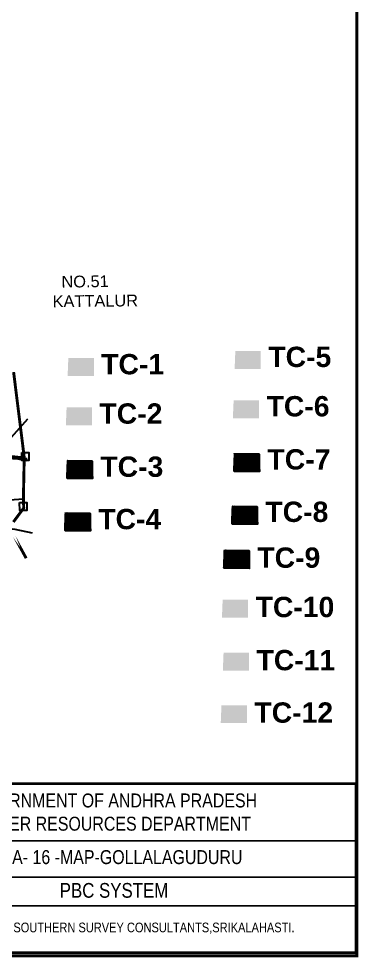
# Model space of a CAD drawing. Header units: inches. Extents: x 204181 to 273365, y 1587708 to 1600456.
# Drawn here: x 218245 to 219415, y 1589951 to 1593183 of the extents above; entities that cross this region are included whole.
import ezdxf

# ---------------------------------------------------------------- set-up
doc = ezdxf.new("R2010")
doc.units = ezdxf.units.IN
doc.header["$LTSCALE"] = 15
doc.header["$MEASUREMENT"] = 0
doc.linetypes.add('HIDDEN2', pattern=[0.1875, 0.125, -0.0625])
for name, color, linetype in [('FRAME 025', 7, 'Continuous'), ('PAPER SIZE', 5, 'Continuous'), ('PLOT', 7, 'Continuous'), ('PLOTS NO', 7, 'Continuous'), ('RAOD', 1, 'Continuous'), ('TEXT', 1, 'Continuous'), ('text1', 7, 'Continuous'), ('text2', 7, 'Continuous'), ('TITLEBLOCK', 7, 'Continuous'), ('VILLAGE BOUNDARY STONES', 1, 'Continuous'), ('VILLAGE BOUNDRY', 5, 'Continuous')]:
    doc.layers.add(name, color=color, linetype=linetype)
doc.styles.add('ARIALN', font='ARIALN.TTF')
doc.styles.get("Standard").update_dxf_attribs({"font": 'arial.ttf'})
pattern_1 = [(45, (147196.222034, 1030980.69233), (-0.0309099462274, 0.0309099462274), [])]

msp = doc.modelspace()

# ---------------------------------------------------------------- hatches: boundary and pattern name
at = {"layer": 'PLOTS NO', "true_color": 0x105689}
h = msp.add_hatch(color=146, dxfattribs=at)
h.dxf.hatch_style = 1
h.paths.add_polyline_path([(218991.6, 1592038.4), (218989.1, 1591976.6), (219079.5, 1591976.6), (219079.5, 1592038.4)])
at = {"layer": 'PLOTS NO'}
h = msp.add_hatch(color=2, dxfattribs=at)
h.dxf.hatch_style = 1
h.paths.add_polyline_path([(218503.7, 1591953), (218503.7, 1592014.9), (218415.8, 1592014.9), (218413.3, 1591953)])
at = {"layer": 'PLOTS NO', "true_color": 0xc7c8ca}
h = msp.add_hatch(color=9, dxfattribs=at)
h.dxf.hatch_style = 1
h.paths.add_polyline_path([(218985.7, 1591868.4), (218983.1, 1591806.6), (219073.6, 1591806.6), (219073.6, 1591868.4)])
at = {"layer": 'PLOTS NO', "true_color": 0xcd6928}
h = msp.add_hatch(color=32, dxfattribs=at)
h.dxf.hatch_style = 1
h.paths.add_polyline_path([(218409.8, 1591844.9), (218407.3, 1591783), (218497.7, 1591783), (218497.7, 1591844.9)])
at = {"layer": 'PLOTS NO', "true_color": 0x7aafdf}
h = msp.add_hatch(dxfattribs=at)
h.set_pattern_fill('ANSI31', color=143, scale=0.349706)
h.set_pattern_definition([(45, (148039.92327, 1027505.78195), (-0.0309099462274, 0.0309099462274), [])])
h.paths.add_polyline_path([(218988.8, 1591685.4), (218986.2, 1591623.6), (219076.6, 1591623.6), (219076.6, 1591685.4)])
at = {"layer": 'PLOTS NO', "true_color": 0x58ba48}
h = msp.add_hatch(dxfattribs=at)
h.set_pattern_fill('ANSI31', color=85, scale=0.349706)
h.set_pattern_definition([(45, (147199.31506, 1030797.743488), (-0.0309099462274, 0.0309099462274), [])])
h.paths.add_polyline_path([(218412.9, 1591661.9), (218410.4, 1591600.1), (218500.8, 1591600.1), (218500.8, 1591661.9)])
at = {"layer": 'PLOTS NO', "true_color": 0xa953a0}
h = msp.add_hatch(dxfattribs=at)
h.set_pattern_fill('ANSI31', color=215, scale=0.349706)
h.set_pattern_definition(pattern_1)
h.paths.add_polyline_path([(218405.7, 1591481.4), (218403.2, 1591419.5), (218493.6, 1591419.5), (218493.6, 1591481.4)])
at = {"layer": 'PLOTS NO', "true_color": 0xf7abae}
h = msp.add_hatch(dxfattribs=at)
h.set_pattern_fill('ANSI31', color=241, scale=0.349706)
h.set_pattern_definition(pattern_1)
h.paths.add_polyline_path([(218981.6, 1591504.9), (218979, 1591443.1), (219069.5, 1591443.1), (219069.5, 1591504.9)])
at = {"layer": 'PLOTS NO', "true_color": 0xafd9aa}
h = msp.add_hatch(dxfattribs=at)
h.set_pattern_fill('ANSI31', color=9, scale=0.349706)
h.set_pattern_definition([(45, (146597.01454, 1030286.39851), (-0.0309099462274, 0.0309099462274), [])])
h.paths.add_polyline_path([(218953.9, 1591352.6), (218951.3, 1591290.8), (219041.7, 1591290.8), (219041.7, 1591352.6)])
at = {"layer": 'PLOTS NO', "true_color": 0x105689}
h = msp.add_hatch(color=146, dxfattribs=at)
h.dxf.hatch_style = 1
h.paths.add_polyline_path([(218947.9, 1591182.6), (218945.4, 1591120.8), (219035.8, 1591120.8), (219035.8, 1591182.6)])
at = {"layer": 'PLOTS NO', "true_color": 0xc7c8ca}
h = msp.add_hatch(color=9, dxfattribs=at)
h.dxf.hatch_style = 1
h.paths.add_polyline_path([(218951, 1590999.7), (218948.5, 1590937.8), (219038.9, 1590937.8), (219038.9, 1590999.7)])
at = {"layer": 'PLOTS NO', "true_color": 0xfeeab9}
h = msp.add_hatch(color=254, dxfattribs=at)
h.dxf.hatch_style = 1
h.paths.add_polyline_path([(218941.3, 1590757.3), (219031.7, 1590757.3), (219031.7, 1590819.1), (218943.8, 1590819.1)])

# ---------------------------------------------------------------- linework, layer by layer
at = {"layer": 'FRAME 025', "lineweight": -3, "elevation": 6.5}
for points in [[(217769.7, 1590352.9), (219414.4, 1590352.1)], [(217769.7, 1590227.7), (219414.4, 1590226.9)], [(217767.5, 1590129.4), (219414.4, 1590128.6)]]:
    msp.add_lwpolyline(points, dxfattribs=at)
at = {"layer": 'PAPER SIZE', "color": 5, "const_width": 9.68}
msp.add_lwpolyline([(217770.4, 1590548.7), (219408.3, 1590548.7), (219408.3, 1589966.7), (217770.4, 1589966.7)], close=True, dxfattribs=at)
at = {"layer": 'PLOT'}
for points in [[(217711.3, 1591683.4), (217904.3, 1591682.1), (218106.1, 1591676.8), (218241.9, 1591667.9), (218270.6, 1591661.7)], [(218263.7, 1591672.5), (218112.1, 1591688.4)], [(217284.9, 1590896.7), (217390.8, 1591031.6), (217427.3, 1591081.7), (217446.5, 1591121.6), (217491.6, 1591183.9), (217533.1, 1591199.8), (217575.3, 1591259.2), (217583.8, 1591322.1), (217616.1, 1591333.8), (217622.8, 1591426.8), (217703.2, 1591421.1), (217779.3, 1591432.2), (217857.9, 1591456.8), (217891.4, 1591456.7), (217999, 1591460.7), (218096, 1591472.9), (218099.9, 1591518.5), (218260.8, 1591529.4)]]:
    msp.add_lwpolyline(points, dxfattribs=at)
at = {"layer": 'RAOD'}
for points in [[(218275.1, 1591803.9), (218189.9, 1591708.8), (218151.6, 1591655.2), (218106.3, 1591604), (218016, 1591496.1), (217898.3, 1591385.2), (217815.6, 1591291.7), (217806.4, 1591269.8), (217703.3, 1591167.4), (217648, 1591121), (217611.9, 1591061.6), (217612, 1591052.7)], [(218273.5, 1591667.6), (218173.1, 1591677.8), (217971.9, 1591689.1), (217621, 1591695.1), (217273.2, 1591701.7), (217225.9, 1591700.3), (217207.8, 1591710.2)], [(217356.3, 1591653.2), (217449.8, 1591629.8), (217700.9, 1591616.8), (217937.1, 1591525.6), (218034.8, 1591488.7), (218082.7, 1591457.1), (218123.7, 1591437.4), (218194.7, 1591429.8), (218231.2, 1591424.9), (218291.1, 1591412.4)]]:
    msp.add_lwpolyline(points, dxfattribs=at)
at = {"layer": 'text2', "color": 5, "const_width": 10}
msp.add_lwpolyline([(205712.3, 1599556.1), (219410.4, 1599556.1), (219410.4, 1589956.2), (205712.3, 1589956.2)], close=True, dxfattribs=at)
at = {"layer": 'VILLAGE BOUNDARY STONES'}
for points in [[(218255.4, 1591689), (218279.8, 1591689.3), (218280.1, 1591661.7), (218255.7, 1591661.4)], [(218247.8, 1591516.7), (218272.1, 1591517), (218272.5, 1591489.4), (218248.1, 1591489.1)]]:
    msp.add_lwpolyline(points, close=True, dxfattribs=at)
at = {"layer": 'VILLAGE BOUNDRY', "color": 5, "linetype": 'HIDDEN2', "ltscale": 20}
for points in [[(218227.1, 1591966.3, 10, 10, 0), (218263.7, 1591672.5, 10, 10, 0), (218260.8, 1591529.4, 10, 10, 0), (218262, 1591498.3, 10, 10, 0), (218226.2, 1591449.9, 10, 10, 0)], [(218228.8, 1591401, 10, 10, 0), (218270.4, 1591325.3, 10, 10, 0), (218228.8, 1591401, 10, 10, 0)]]:
    msp.add_lwpolyline(points, format="xyseb", dxfattribs=at)

# ---------------------------------------------------------------- texts
at = {"layer": 'PLOTS NO', "color": 1, "char_height": 0.0699, "attachment_point": 1}
for insert in [(219133.8, 1592010.9), (218557.9, 1591987.4), (219096, 1591325.1)]:
    msp.add_mtext_dynamic_manual_height_columns('TC-1', width=320.576, gutter_width=1, heights=[0], dxfattribs=dict(at, insert=insert))
at = {"layer": 'PLOTS NO', "color": 1, "char_height": 0.0699, "width": 4.795, "attachment_point": 1}
for insert in [(219155, 1592006.1), (218579.2, 1591982.6), (219117.2, 1591320.4)]:
    msp.add_mtext(' TC-1', dxfattribs=dict(at, insert=insert))
at = {"layer": 'TEXT', "char_height": 69.941, "width": 602.282, "attachment_point": 1}
for s, insert in [('{\\fArial|b1|i0|c0|p34;\\C1;TC-5}', (219105.3, 1592053.6)), ('\\pxql;{\\fArial|b1|i0|c0|p34;\\C1;TC-1}', (218529, 1592028.5)), ('{\\fArial|b1|i0|c0|p34;\\C1;TC-6}', (219099.3, 1591883.6)), ('{\\fArial|b1|i0|c0|p34;\\C1;TC-2}', (218523, 1591858.5)), ('{\\fArial|b1|i0|c0|p34;\\C1;TC-3}', (218526.1, 1591675.5)), ('{\\fArial|b1|i0|c0|p34;\\C1;TC-7}', (219102.4, 1591700.7)), ('{\\fArial|b1|i0|c0|p34;\\C1;TC-8}', (219095.2, 1591520.1)), ('{\\fArial|b1|i0|c0|p34;\\C1;TC-4}', (218518.9, 1591495)), ('{\\fArial|b1|i0|c0|p34;\\C1;TC-9}', (219067.5, 1591362.3)), ('{\\fArial|b1|i0|c0|p34;\\C1;TC-10}', (219061.5, 1591192.3)), ('{\\fArial|b1|i0|c0|p34;\\C1;TC-11}', (219064.6, 1591009.4)), ('{\\fArial|b1|i0|c0|p34;\\C1;TC-12}', (219057.4, 1590828.8))]:
    msp.add_mtext(s, dxfattribs=dict(at, insert=insert))
at = {"layer": 'text1', "color": 1, "insert": (218360.4, 1592297.2), "char_height": 40.38, "width": 294.641, "attachment_point": 1, "rotation": 0.6654}
msp.add_mtext('  NO.51 KATTALUR', dxfattribs=at)
at = {"layer": 'TITLEBLOCK', "extrusion": (0.000201441, 0.004807, 0.999988), "attachment_point": 1, "text_direction": (1, -1e-06, -0.000201), "style": 'ARIALN'}
for s, insert, char_height, width in [('\\pxqc;GOVERNMENT OF ANDHRA PRADESH  WATER RESOURCES DEPARTMENT      ', (218036.7, 1590515.1, -6.4), 48, 1061.208), ('\\pxqc;WUA- 16 -MAP-GOLLALAGUDURU', (217983.7, 1590320, -7.1), 48, 1179.12), ('\\pxqc;PBC SYSTEM', (217983.7, 1590206.8, -7.1), 50.683, 1179.12), ('\\pxql;PREPARED BY: SOUTHERN SURVEY CONSULTANTS,SRIKALAHASTI.', (217934.1, 1590070.4, -5.1), 33.264, 1444.634)]:
    msp.add_mtext(s, dxfattribs=dict(at, insert=insert, char_height=char_height, width=width))

doc.saveas('drawing.dxf')
